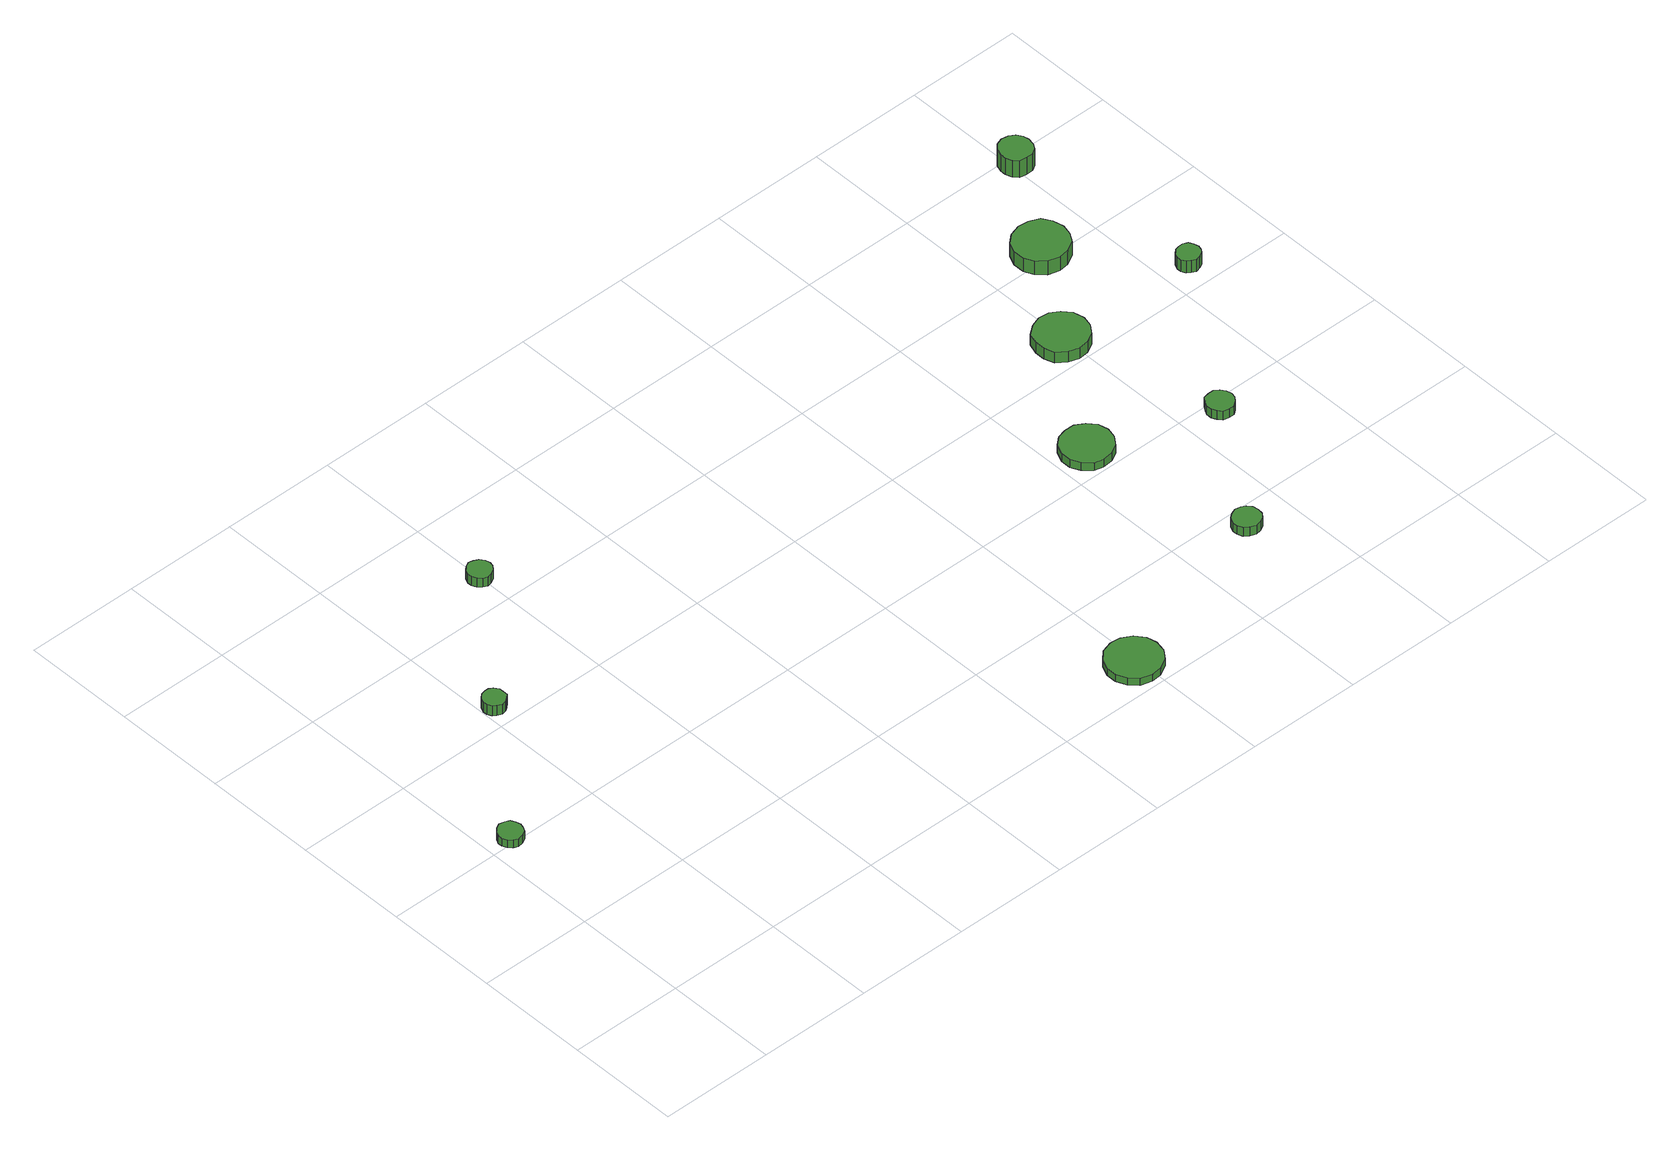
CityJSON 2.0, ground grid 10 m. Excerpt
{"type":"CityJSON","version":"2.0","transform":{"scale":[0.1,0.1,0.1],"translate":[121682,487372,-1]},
"CityObjects":{
"tree1":{"type":"SolitaryVegetationObject","attributes":{"function":"something"},"geometry":[{"type":"MultiSurface","lod":"1","boundaries":[[[0,1,2,3,4,5,6,7,8,9,10,11,12,13,14]],[[15,16,17,18,19,20,21,22,23,24,25,26,27,28,29]],[[0,29,28,1]],[[1,28,27,2]],[[2,27,26,3]],[[3,26,25,4]],[[4,25,24,5]],[[5,24,23,6]],[[6,23,22,7]],[[7,22,21,8]],[[8,21,20,9]],[[9,20,19,10]],[[10,19,18,11]],[[11,18,17,12]],[[12,17,16,13]],[[13,16,15,14]],[[14,15,29,0]]]}]},
"tree2":{"type":"SolitaryVegetationObject","attributes":{"function":"something"},"geometry":[{"type":"MultiSurface","lod":"1","boundaries":[[[30,31,32,33,34,35,36,37,38,39,40,41,42,43,44]],[[45,46,47,48,49,50,51,52,53,54,55,56,57,58,59]],[[30,59,58,31]],[[31,58,57,32]],[[32,57,56,33]],[[33,56,55,34]],[[34,55,54,35]],[[35,54,53,36]],[[36,53,52,37]],[[37,52,51,38]],[[38,51,50,39]],[[39,50,49,40]],[[40,49,48,41]],[[41,48,47,42]],[[42,47,46,43]],[[43,46,45,44]],[[44,45,59,30]]]}]},
"tree3":{"type":"SolitaryVegetationObject","attributes":{"function":"something"},"geometry":[{"type":"MultiSurface","lod":"1","boundaries":[[[60,61,62,63,64,65,66,67,68,69,70,71,72,73,74]],[[75,76,77,78,79,80,81,82,83,84,85,86,87,88,89]],[[60,89,88,61]],[[61,88,87,62]],[[62,87,86,63]],[[63,86,85,64]],[[64,85,84,65]],[[65,84,83,66]],[[66,83,82,67]],[[67,82,81,68]],[[68,81,80,69]],[[69,80,79,70]],[[70,79,78,71]],[[71,78,77,72]],[[72,77,76,73]],[[73,76,75,74]],[[74,75,89,60]]]}]},
"tree4":{"type":"SolitaryVegetationObject","attributes":{"function":"something"},"geometry":[{"type":"MultiSurface","lod":"1","boundaries":[[[90,91,92,93,94,95,96,97,98,99,100,101,102,103,104]],[[105,106,107,108,109,110,111,112,113,114,115,116,117,118,119]],[[90,119,118,91]],[[91,118,117,92]],[[92,117,116,93]],[[93,116,115,94]],[[94,115,114,95]],[[95,114,113,96]],[[96,113,112,97]],[[97,112,111,98]],[[98,111,110,99]],[[99,110,109,100]],[[100,109,108,101]],[[101,108,107,102]],[[102,107,106,103]],[[103,106,105,104]],[[104,105,119,90]]]}]},
"tree5":{"type":"SolitaryVegetationObject","attributes":{"function":"something"},"geometry":[{"type":"MultiSurface","lod":"1","boundaries":[[[120,121,122,123,124,125,126,127,128,129,130,131,132,133,134]],[[135,136,137,138,139,140,141,142,143,144,145,146,147,148,149]],[[120,149,148,121]],[[121,148,147,122]],[[122,147,146,123]],[[123,146,145,124]],[[124,145,144,125]],[[125,144,143,126]],[[126,143,142,127]],[[127,142,141,128]],[[128,141,140,129]],[[129,140,139,130]],[[130,139,138,131]],[[131,138,137,132]],[[132,137,136,133]],[[133,136,135,134]],[[134,135,149,120]]]}]},
"tree6":{"type":"SolitaryVegetationObject","attributes":{"function":"something"},"geometry":[{"type":"MultiSurface","lod":"1","boundaries":[[[150,151,152,153,154,155,156,157,158,159,160,161,162,163,164]],[[165,166,167,168,169,170,171,172,173,174,175,176,177,178,179]],[[150,179,178,151]],[[151,178,177,152]],[[152,177,176,153]],[[153,176,175,154]],[[154,175,174,155]],[[155,174,173,156]],[[156,173,172,157]],[[157,172,171,158]],[[158,171,170,159]],[[159,170,169,160]],[[160,169,168,161]],[[161,168,167,162]],[[162,167,166,163]],[[163,166,165,164]],[[164,165,179,150]]]}]},
"tree7":{"type":"SolitaryVegetationObject","attributes":{"function":"something"},"geometry":[{"type":"MultiSurface","lod":"1","boundaries":[[[180,181,182,183,184,185,186,187,188,189,190,191,192,193,194]],[[195,196,197,198,199,200,201,202,203,204,205,206,207,208,209]],[[180,209,208,181]],[[181,208,207,182]],[[182,207,206,183]],[[183,206,205,184]],[[184,205,204,185]],[[185,204,203,186]],[[186,203,202,187]],[[187,202,201,188]],[[188,201,200,189]],[[189,200,199,190]],[[190,199,198,191]],[[191,198,197,192]],[[192,197,196,193]],[[193,196,195,194]],[[194,195,209,180]]]}]},
"tree8":{"type":"SolitaryVegetationObject","attributes":{"function":"something"},"geometry":[{"type":"MultiSurface","lod":"1","boundaries":[[[210,211,212,213,214,215,216,217,218,219,220,221,222,223,224]],[[225,226,227,228,229,230,231,232,233,234,235,236,237,238,239]],[[210,239,238,211]],[[211,238,237,212]],[[212,237,236,213]],[[213,236,235,214]],[[214,235,234,215]],[[215,234,233,216]],[[216,233,232,217]],[[217,232,231,218]],[[218,231,230,219]],[[219,230,229,220]],[[220,229,228,221]],[[221,228,227,222]],[[222,227,226,223]],[[223,226,225,224]],[[224,225,239,210]]]}]},
"tree9":{"type":"SolitaryVegetationObject","attributes":{"function":"something"},"geometry":[{"type":"MultiSurface","lod":"1","boundaries":[[[240,241,242,243,244,245,246,247,248,249,250,251,252,253,254]],[[255,256,257,258,259,260,261,262,263,264,265,266,267,268,269]],[[240,269,268,241]],[[241,268,267,242]],[[242,267,266,243]],[[243,266,265,244]],[[244,265,264,245]],[[245,264,263,246]],[[246,263,262,247]],[[247,262,261,248]],[[248,261,260,249]],[[249,260,259,250]],[[250,259,258,251]],[[251,258,257,252]],[[252,257,256,253]],[[253,256,255,254]],[[254,255,269,240]]]}]},
"tree10":{"type":"SolitaryVegetationObject","attributes":{"function":"something"},"geometry":[{"type":"MultiSurface","lod":"1","boundaries":[[[270,271,272,273,274,275,276,277,278,279,280,281,282,283,284]],[[285,286,287,288,289,290,291,292,293,294,295,296,297,298,299]],[[270,299,298,271]],[[271,298,297,272]],[[272,297,296,273]],[[273,296,295,274]],[[274,295,294,275]],[[275,294,293,276]],[[276,293,292,277]],[[277,292,291,278]],[[278,291,290,279]],[[279,290,289,280]],[[280,289,288,281]],[[281,288,287,282]],[[282,287,286,283]],[[283,286,285,284]],[[284,285,299,270]]]}]},
"tree11":{"type":"SolitaryVegetationObject","attributes":{"function":"something"},"geometry":[{"type":"MultiSurface","lod":"1","boundaries":[[[300,301,302,303,304,305,306,307,308,309,310,311,312,313,314]],[[315,316,317,318,319,320,321,322,323,324,325,326,327,328,329]],[[300,329,328,301]],[[301,328,327,302]],[[302,327,326,303]],[[303,326,325,304]],[[304,325,324,305]],[[305,324,323,306]],[[306,323,322,307]],[[307,322,321,308]],[[308,321,320,309]],[[309,320,319,310]],[[310,319,318,311]],[[311,318,317,312]],[[312,317,316,313]],[[313,316,315,314]],[[314,315,329,300]]]}]}
},
"vertices":[
[30,203,17],[29,207,17],[27,211,17],[23,213,17],[18,214,17],[14,212,17],[11,209,17],[9,205,17],[9,201,17],[11,197,17],[14,194,17],[18,192,17],[23,193,17],[27,195,17],[29,199,17],[29,199,9],[27,195,9],[23,193,9],[18,192,9],[14,194,9],[11,197,9],[9,201,9],[9,205,9],[11,209,9],[14,212,9],[18,214,9],[23,213,9],[27,211,9],[29,207,9],[30,203,9],
[119,318,18],[119,322,18],[116,326,18],[113,328,18],[109,328,18],[105,327,18],[102,324,18],[100,320,18],[100,316,18],[102,312,18],[105,310,18],[109,308,18],[113,309,18],[116,311,18],[119,314,18],[119,314,8],[116,311,8],[113,309,8],[109,308,8],[105,310,8],[102,312,8],[100,316,8],[100,320,8],[102,324,8],[105,327,8],[109,328,8],[113,328,8],[116,326,8],[119,322,8],[119,318,8],
[209,430,17],[208,434,17],[205,438,17],[201,440,17],[197,441,17],[193,439,17],[190,436,17],[188,432,17],[188,428,17],[190,424,17],[193,421,17],[197,419,17],[201,420,17],[205,422,17],[208,426,17],[208,426,8],[205,422,8],[201,420,8],[197,419,8],[193,421,8],[190,424,8],[188,428,8],[188,432,8],[190,436,8],[193,439,8],[197,441,8],[201,440,8],[205,438,8],[208,434,8],[209,430,8],
[519,29,13],[517,38,13],[511,46,13],[502,51,13],[493,52,13],[483,49,13],[476,42,13],[472,33,13],[472,24,13],[476,15,13],[483,8,13],[493,5,13],[502,6,13],[511,11,13],[517,19,13],[517,19,6],[511,11,6],[502,6,6],[493,5,6],[483,8,6],[476,15,6],[472,24,6],[472,33,6],[476,42,6],[483,49,6],[493,52,6],[502,51,6],[511,46,6],[517,38,6],[519,29,6],
[673,83,15],[672,88,15],[669,92,15],[665,94,15],[660,95,15],[655,93,15],[651,90,15],[649,85,15],[649,81,15],[651,76,15],[655,73,15],[660,71,15],[665,72,15],[669,74,15],[672,78,15],[672,78,6],[669,74,6],[665,72,6],[660,71,6],[655,73,6],[651,76,6],[649,81,6],[649,85,6],[651,90,6],[655,93,6],[660,95,6],[665,94,6],[669,92,6],[672,88,6],[673,83,6],
[651,225,14],[649,234,14],[643,241,14],[635,246,14],[626,246,14],[618,244,14],[611,238,14],[607,229,14],[607,220,14],[611,212,14],[618,205,14],[626,203,14],[635,204,14],[643,208,14],[649,216,14],[649,216,6],[643,208,6],[635,204,6],[626,203,6],[618,205,6],[611,212,6],[607,220,6],[607,229,6],[611,238,6],[618,244,6],[626,246,6],[635,246,6],[643,241,6],[649,234,6],[651,225,6],
[745,190,15],[744,195,15],[741,199,15],[737,202,15],[732,202,15],[727,201,15],[724,197,15],[722,193,15],[722,188,15],[724,184,15],[727,180,15],[732,179,15],[737,179,15],[741,182,15],[744,186,15],[744,186,6],[741,182,6],[737,179,6],[732,179,6],[727,180,6],[724,184,6],[722,188,6],[722,193,6],[724,197,6],[727,201,6],[732,202,6],[737,202,6],[741,199,6],[744,195,6],[745,190,6],
[719,325,17],[717,335,17],[711,342,17],[703,347,17],[694,348,17],[685,345,17],[677,339,17],[674,330,17],[674,321,17],[677,312,17],[685,306,17],[694,303,17],[703,304,17],[711,308,17],[717,316,17],[717,316,6],[711,308,6],[703,304,6],[694,303,6],[685,306,6],[677,312,6],[674,321,6],[674,330,6],[677,339,6],[685,345,6],[694,348,6],[703,347,6],[711,342,6],[717,335,6],[719,325,6],
[774,407,20],[772,417,20],[767,425,20],[758,429,20],[749,430,20],[739,427,20],[732,421,20],[728,412,20],[728,402,20],[732,394,20],[739,387,20],[749,384,20],[758,385,20],[767,390,20],[772,398,20],[772,398,6],[767,390,6],[758,385,6],[749,384,6],[739,387,6],[732,394,6],[728,402,6],[728,412,6],[732,421,6],[739,427,6],[749,430,6],[758,429,6],[767,425,6],[772,417,6],[774,407,6],
[834,323,19],[833,327,19],[831,331,19],[827,333,19],[823,333,19],[819,332,19],[816,329,19],[814,325,19],[814,321,19],[816,317,19],[819,315,19],[823,313,19],[827,314,19],[831,316,19],[833,319,19],[833,319,7],[831,316,7],[827,314,7],[823,313,7],[819,315,7],[816,317,7],[814,321,7],[814,325,7],[816,329,7],[819,332,7],[823,333,7],[827,333,7],[831,331,7],[833,327,7],[834,323,7],
[817,492,24],[816,497,24],[813,502,24],[808,505,24],[802,506,24],[796,504,24],[792,500,24],[790,494,24],[790,489,24],[792,483,24],[796,479,24],[802,478,24],[808,478,24],[813,481,24],[816,486,24],[816,486,7],[813,481,7],[808,478,7],[802,478,7],[796,479,7],[792,483,7],[790,489,7],[790,494,7],[792,500,7],[796,504,7],[802,506,7],[808,505,7],[813,502,7],[816,497,7],[817,492,7]
]}
